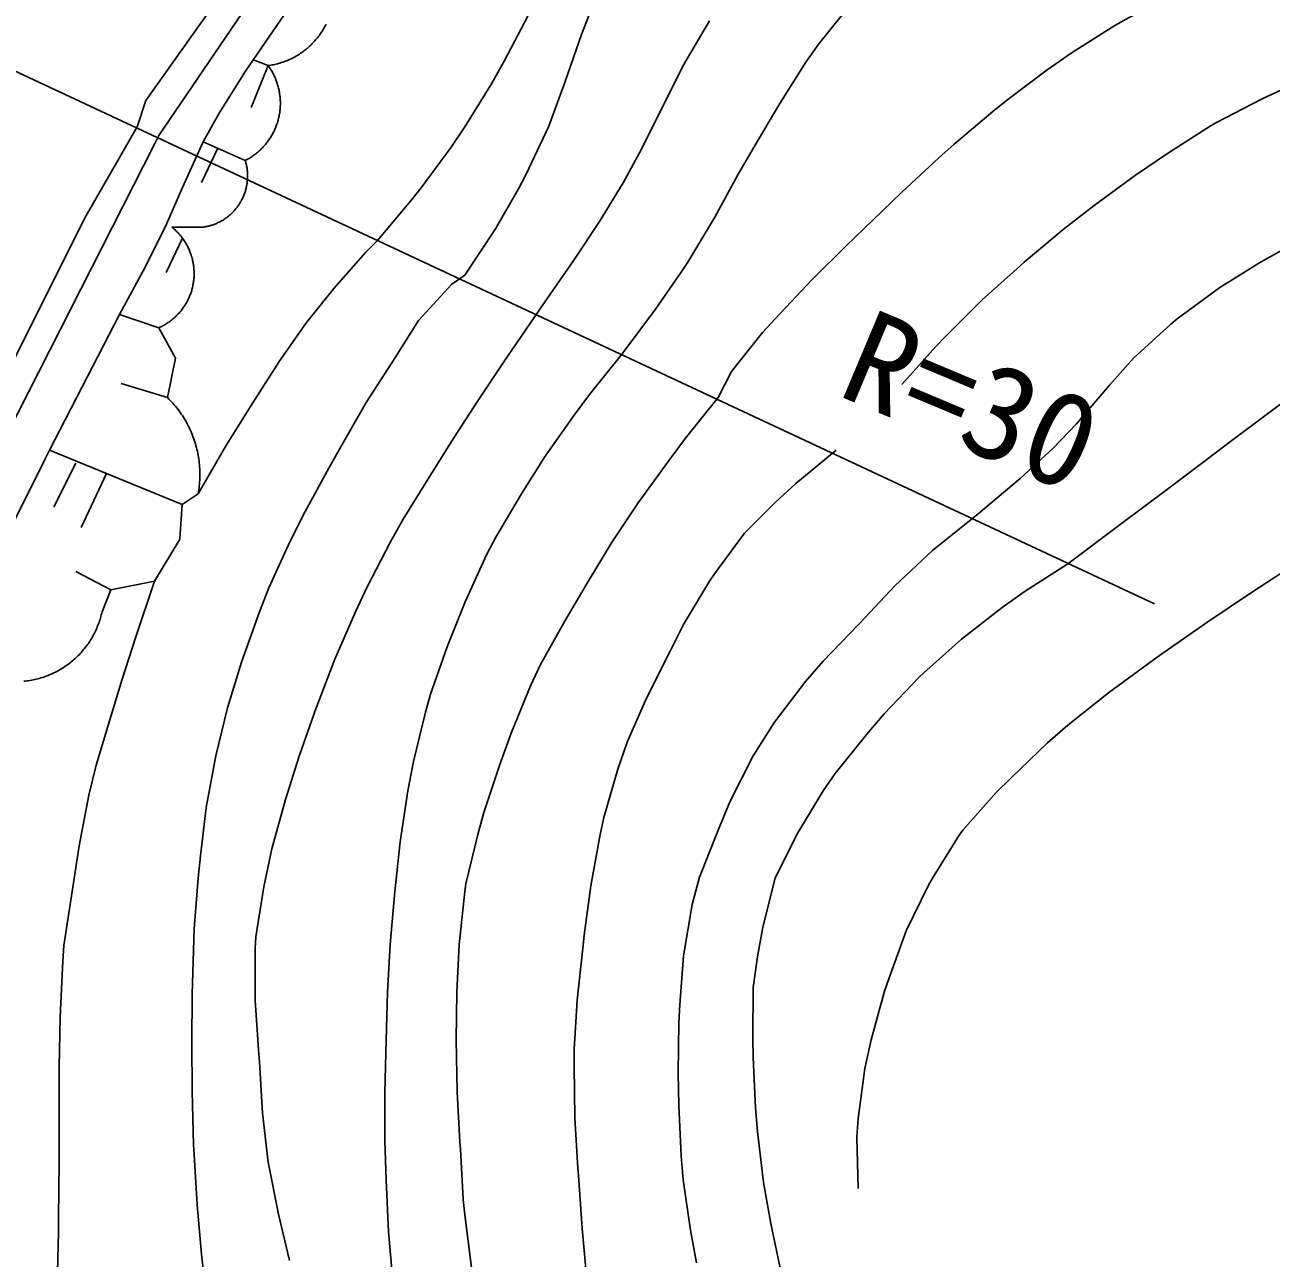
# Model space of a CAD drawing. Units: millimetres, scale not verified. Extents: x 40000 to 680000, y 20000 to 380000.
# Drawn here: x 253548 to 277690, y 283357 to 307253 of the extents above; entities that cross this region are included whole.
import ezdxf
from ezdxf.enums import TextEntityAlignment as Align

# ---------------------------------------------------------------- set-up
doc = ezdxf.new("R2010")
doc.units = ezdxf.units.MM
doc.header["$LTSCALE"] = 1000
doc.layers.add('M-BGD', color=7, linetype='Continuous', lineweight=25)
doc.layers.add('M-BMK-SRVR', color=3, linetype='Continuous', lineweight=25)
doc.styles.add('ＭＳ ゴシック', font='')
doc.styles.get('ＭＳ ゴシック').set_extended_font_data('MS Gothic')

msp = doc.modelspace()

# ---------------------------------------------------------------- linework, layer by layer
at = {"layer": 'M-BGD'}
for p, q in [((255889, 305788), (258768, 309852)), ((256143, 305111), (259022, 309344)), ((258260, 306465), (257931, 305652)), ((258260, 306465), (257987, 306569)), ((255720, 305280), (255889, 305788)), ((254704, 303502), (255720, 305280)), ((251148, 295289), (256058, 304941)), ((256058, 304941), (256143, 305111)), ((257816, 304626), (257004, 304988)), ((257286, 304862), (256971, 304198)), ((251486, 297067), (254704, 303502)), ((256397, 303333), (256990, 303333)), ((256599, 303124), (256288, 302458)), ((254026, 299015), (255381, 301639)), ((256143, 301385), (255381, 301639)), ((256312, 300031), (255411, 300306)), ((253942, 298845), (254026, 299015)), ((256592, 297959), (254026, 299015)), ((251656, 294273), (253942, 298845)), ((254111, 297914), (254534, 298761)), ((255126, 298562), (254636, 297512)), ((256592, 297959), (256905, 298168)), ((255212, 296305), (254534, 296664)), ((255042, 295882), (255212, 296305))]:
    msp.add_line(p, q, dxfattribs=at)
for points in [[(262070, 302401), (262665, 303301), (263110, 304077), (263255, 304349), (263696, 305293), (264014, 306158), (264333, 307069), (264525, 307566), (264901, 308478), (264948, 308582), (265372, 309429), (265941, 310222), (266218, 310529), (266917, 311222), (267404, 311630), (268206, 312221), (269012, 312731), (269811, 313201), (270509, 313574)], [(265118, 300877), (265766, 301742), (266274, 302482), (266388, 302655), (266913, 303529), (267362, 304348), (267658, 304857), (268176, 305730), (268679, 306529), (268928, 306889), (269540, 307650), (269774, 307905), (270490, 308602), (271258, 309227), (271298, 309259), (272090, 309832), (272399, 310021), (273274, 310468), (273415, 310529), (274336, 310907), (275193, 311207), (276199, 311522), (277093, 311767), (278026, 311993)], [(260376, 303079), (261020, 303836), (261223, 304095), (261803, 304884), (262070, 305280), (262586, 306113), (262832, 306550), (263298, 307438), (263722, 308325), (263763, 308413), (264171, 309305), (264505, 310101), (264929, 311158), (264948, 311207)], [(260546, 310360), (259893, 309411), (259411, 308701), (258937, 307989), (258343, 307120), (257820, 306356), (257312, 305544), (257004, 304988), (256596, 304091), (256292, 303393), (255876, 302558), (255381, 301639)], [(266980, 300031), (267234, 300539), (267835, 301295), (268081, 301555), (268802, 302320), (269458, 302973), (270157, 303645), (270536, 304010), (271252, 304678), (271552, 304941), (272299, 305573), (272568, 305788), (273352, 306381), (273838, 306719), (274663, 307245), (274939, 307397), (275824, 307842), (276548, 308159), (277523, 308504), (278405, 308751), (279311, 309057), (279765, 309259), (279934, 309344)], [(263509, 301724), (264181, 302697), (264681, 303443), (265137, 304195), (265456, 304772), (265900, 305661), (266303, 306465), (266808, 307332)], [(259382, 307268), (259370, 307245), (259358, 307222), (259346, 307199), (259333, 307176), (259319, 307154), (259305, 307131), (259291, 307110), (259277, 307088), (259262, 307066), (259246, 307045), (259231, 307024), (259215, 307004), (259198, 306983), (259181, 306963), (259164, 306944), (259147, 306924), (259129, 306905), (259110, 306887), (259092, 306868), (259073, 306850), (259054, 306832), (259034, 306815), (259015, 306798), (258994, 306781), (258974, 306765), (258953, 306749), (258932, 306733), (258911, 306718), (258890, 306703), (258868, 306689), (258846, 306675), (258823, 306661), (258801, 306648), (258778, 306635), (258755, 306623), (258732, 306611), (258709, 306599), (258685, 306588), (258661, 306577), (258637, 306567), (258613, 306557), (258589, 306548), (258564, 306539), (258539, 306530), (258514, 306522), (258489, 306514), (258464, 306507), (258439, 306500), (258414, 306494), (258388, 306488), (258363, 306482), (258337, 306477), (258311, 306473), (258286, 306469), (258260, 306465)], [(270536, 300285), (271198, 301021), (271383, 301216), (272094, 301924), (272823, 302581), (272907, 302655), (273664, 303292), (274262, 303756), (275061, 304339), (275701, 304772), (276530, 305306), (276632, 305365), (277503, 305815), (277987, 306042), (278849, 306426), (279766, 306790), (280019, 306889)], [(258260, 306465), (258272, 306447), (258285, 306429), (258297, 306411), (258309, 306393), (258320, 306374), (258331, 306355), (258342, 306336), (258353, 306317), (258363, 306297), (258372, 306277), (258382, 306258), (258391, 306238), (258400, 306217), (258408, 306197), (258416, 306177), (258424, 306156), (258431, 306135), (258438, 306115), (258444, 306094), (258450, 306073), (258456, 306051), (258462, 306030), (258467, 306009), (258471, 305987), (258476, 305966), (258479, 305944), (258483, 305922), (258486, 305901), (258489, 305879), (258491, 305857), (258493, 305835), (258495, 305813), (258496, 305791), (258497, 305770), (258497, 305748), (258497, 305726), (258497, 305704), (258496, 305682), (258495, 305660), (258493, 305638), (258492, 305616), (258489, 305594), (258487, 305573), (258484, 305551), (258480, 305529), (258476, 305507), (258472, 305486), (258468, 305464), (258463, 305443), (258457, 305422), (258452, 305401), (258445, 305380), (258439, 305359), (258432, 305338), (258425, 305317), (258417, 305296), (258409, 305276), (258401, 305256), (258393, 305235), (258384, 305215), (258374, 305196), (258365, 305176), (258354, 305156), (258344, 305137), (258333, 305118), (258322, 305099), (258311, 305080), (258299, 305062), (258287, 305043), (258275, 305025), (258262, 305007), (258249, 304989), (258236, 304972), (258222, 304955), (258208, 304938), (258194, 304921), (258180, 304905), (258165, 304888), (258150, 304873), (258134, 304857), (258119, 304841), (258103, 304826), (258087, 304812), (258070, 304797), (258053, 304783), (258036, 304769), (258019, 304755), (258002, 304742), (257984, 304729), (257966, 304716), (257948, 304704), (257930, 304691), (257911, 304680), (257893, 304668), (257874, 304657), (257855, 304646), (257835, 304636), (257816, 304626)], [(257816, 304626), (257821, 304609), (257826, 304592), (257830, 304575), (257835, 304558), (257839, 304541), (257842, 304523), (257846, 304506), (257849, 304489), (257851, 304471), (257854, 304454), (257856, 304436), (257858, 304418), (257859, 304401), (257860, 304383), (257861, 304366), (257862, 304348), (257862, 304330), (257862, 304313), (257861, 304295), (257861, 304277), (257860, 304260), (257858, 304242), (257857, 304225), (257855, 304207), (257853, 304189), (257850, 304172), (257847, 304155), (257844, 304137), (257841, 304120), (257837, 304103), (257833, 304085), (257828, 304068), (257824, 304051), (257819, 304034), (257813, 304017), (257808, 304001), (257802, 303984), (257796, 303968), (257789, 303951), (257783, 303935), (257776, 303919), (257768, 303903), (257761, 303887), (257753, 303871), (257745, 303855), (257736, 303840), (257727, 303824), (257718, 303809), (257709, 303794), (257700, 303779), (257690, 303764), (257680, 303750), (257670, 303735), (257659, 303721), (257648, 303707), (257637, 303694), (257626, 303680), (257614, 303667), (257603, 303653), (257591, 303640), (257579, 303628), (257566, 303615), (257554, 303603), (257541, 303591), (257528, 303579), (257514, 303567), (257501, 303556), (257487, 303544), (257473, 303534), (257459, 303523), (257445, 303512), (257431, 303502), (257416, 303492), (257401, 303483), (257386, 303473), (257371, 303464), (257356, 303455), (257340, 303447), (257325, 303438), (257309, 303430), (257293, 303423), (257277, 303415), (257261, 303408), (257245, 303401), (257228, 303394), (257212, 303388), (257195, 303382), (257179, 303376), (257162, 303371), (257145, 303366), (257128, 303361), (257111, 303356), (257094, 303352), (257077, 303348), (257059, 303344), (257042, 303341), (257025, 303338), (257007, 303335), (256990, 303333)], [(271976, 297745), (272828, 298467), (273466, 299052), (273923, 299523), (274561, 300271), (275024, 300793), (275748, 301457), (275870, 301555), (276700, 302164), (277485, 302654), (278241, 303079), (279084, 303527), (279944, 303932), (280333, 304106)], [(256397, 303333), (256413, 303320), (256428, 303307), (256443, 303293), (256458, 303280), (256473, 303266), (256488, 303252), (256502, 303237), (256516, 303222), (256530, 303207), (256543, 303192), (256556, 303177), (256569, 303161), (256582, 303145), (256594, 303129), (256606, 303113), (256618, 303096), (256630, 303080), (256641, 303063), (256652, 303046), (256662, 303028), (256673, 303011), (256683, 302993), (256692, 302975), (256702, 302957), (256711, 302939), (256719, 302921), (256728, 302902), (256736, 302884), (256744, 302865), (256751, 302846), (256758, 302827), (256765, 302808), (256771, 302789), (256777, 302769), (256783, 302750), (256788, 302730), (256793, 302711), (256798, 302691), (256802, 302671), (256806, 302651), (256810, 302631), (256813, 302611), (256816, 302591), (256819, 302571), (256821, 302551), (256823, 302531), (256824, 302510), (256825, 302490), (256826, 302470), (256827, 302450), (256827, 302429), (256826, 302409), (256826, 302389), (256825, 302368), (256823, 302348), (256821, 302328), (256819, 302308), (256817, 302288), (256814, 302268), (256811, 302248), (256807, 302228), (256804, 302208), (256799, 302188), (256795, 302168), (256790, 302148), (256785, 302129), (256779, 302109), (256773, 302090), (256767, 302071), (256760, 302051), (256753, 302032), (256746, 302013), (256738, 301995), (256730, 301976), (256722, 301957), (256713, 301939), (256704, 301921), (256695, 301903), (256686, 301885), (256676, 301867), (256666, 301850), (256655, 301832), (256644, 301815), (256633, 301798), (256622, 301781), (256610, 301765), (256598, 301748), (256586, 301732), (256573, 301716), (256560, 301701), (256547, 301685), (256534, 301670), (256520, 301655), (256506, 301640), (256492, 301626), (256478, 301611), (256463, 301597), (256448, 301584), (256433, 301570), (256417, 301557), (256402, 301544), (256386, 301531), (256370, 301519), (256354, 301507), (256337, 301495), (256320, 301484), (256303, 301472), (256286, 301461), (256269, 301451), (256251, 301440), (256234, 301431), (256216, 301421), (256198, 301411), (256180, 301402), (256161, 301394), (256143, 301385)], [(256905, 298168), (257437, 299086), (257921, 299861), (258475, 300730), (259002, 301490), (259530, 302147), (260154, 302850), (260376, 303079)], [(262070, 302401), (261816, 302232), (261171, 301526), (260715, 300793), (260161, 299939), (259695, 299123), (259445, 298676), (258971, 297813), (258683, 297237), (258271, 296348), (258090, 295882), (257745, 294906), (257474, 294023), (257244, 293088), (257058, 292090), (256948, 291152), (256905, 290717), (256828, 289739), (256820, 289532), (256791, 288467), (256779, 287530), (256787, 286597), (256817, 285545), (256820, 285468), (256883, 284389), (256972, 283435), (257072, 282525)], [(263509, 301724), (262829, 300723), (262321, 299969), (261855, 299251), (261392, 298507), (260878, 297673), (260630, 297237), (260179, 296366), (259953, 295882), (259555, 294964), (259196, 294034), (259191, 294019), (258860, 293082), (258598, 292241), (258333, 291289), (258175, 290548), (258019, 289582), (258006, 289363), (258009, 288356), (258074, 287394), (258090, 287161), (258151, 286166), (258260, 285214), (258458, 284206), (258677, 283307)], [(273754, 296813), (274817, 297611), (275656, 298240), (276345, 298757), (276958, 299217), (277570, 299675), (278254, 300188), (279085, 300812), (280137, 301601), (280188, 301639)], [(256143, 301385), (256464, 300795), (256312, 300031)], [(265118, 300877), (264484, 300091), (264186, 299692), (263617, 298879), (263170, 298168), (262670, 297328), (262493, 296983), (262076, 296077), (261731, 295205), (261408, 294282), (261308, 293935), (261077, 292980), (260969, 292411), (260816, 291425), (260715, 290463), (260627, 289433), (260576, 288510), (260546, 287585), (260521, 286557), (260522, 285628), (260546, 284875), (260590, 283864), (260673, 282914)], [(256312, 300031), (256339, 300004), (256365, 299977), (256391, 299949), (256416, 299921), (256441, 299893), (256465, 299864), (256489, 299835), (256512, 299805), (256534, 299775), (256556, 299744), (256578, 299713), (256599, 299682), (256619, 299650), (256639, 299618), (256658, 299586), (256676, 299553), (256694, 299520), (256712, 299486), (256729, 299453), (256745, 299419), (256760, 299384), (256775, 299350), (256790, 299315), (256803, 299280), (256816, 299244), (256829, 299209), (256840, 299173), (256851, 299137), (256862, 299101), (256872, 299064), (256881, 299028), (256889, 298991), (256897, 298954), (256904, 298917), (256911, 298880), (256917, 298843), (256922, 298806), (256926, 298768), (256930, 298731), (256933, 298693), (256935, 298656), (256937, 298618), (256938, 298580), (256939, 298543), (256938, 298505), (256937, 298467), (256936, 298430), (256933, 298392), (256930, 298355), (256927, 298317), (256922, 298280), (256917, 298242), (256911, 298205), (256905, 298168)], [(266980, 300031), (266349, 299243), (266049, 298845), (265428, 297990), (264913, 297216), (264419, 296405), (264017, 295713), (263537, 294860), (263340, 294443), (262967, 293531), (262747, 292919), (262441, 291989), (262324, 291564), (262091, 290610), (262070, 290463), (261960, 289436), (261913, 288513), (261900, 287585), (261921, 286581), (261977, 285605), (261985, 285468), (262041, 284491), (262070, 284198), (262198, 283174)], [(269266, 299015), (268483, 298369), (268081, 297999), (267488, 297406), (266905, 296617), (266811, 296475), (266309, 295632), (266049, 295120), (265593, 294208), (265217, 293352), (265033, 292834), (264765, 291894), (264694, 291564), (264515, 290571), (264386, 289617), (264356, 289363), (264247, 288357), (264192, 287404), (264186, 287077), (264201, 286072), (264261, 285097), (264271, 284960), (264346, 283931), (264428, 283009)], [(255212, 296305), (256058, 296475), (256546, 297276), (256552, 297300), (256592, 297959)], [(271976, 297745), (271201, 297129), (271129, 297067), (270401, 296383), (269722, 295662), (269690, 295628), (269010, 294923), (268674, 294527), (268072, 293742), (267658, 293088), (267214, 292212), (266980, 291649), (266617, 290740), (266472, 290209), (266306, 289213), (266236, 288263), (266218, 287923), (266202, 286940), (266218, 286315), (266261, 285336), (266303, 284875), (266441, 283901), (266557, 283267)], [(273754, 296813), (272904, 296267), (272484, 295967), (271690, 295353), (270963, 294697), (270875, 294612), (270198, 293904), (269859, 293511), (269248, 292747), (269012, 292411), (268504, 291564), (268081, 290717), (267841, 289767), (267742, 289193), (267658, 288601), (267648, 287623), (267658, 287246), (267700, 286268), (267742, 285807), (267860, 284823), (267996, 284029), (268201, 283074), (268335, 282674), (268674, 281912)], [(269690, 284706), (269668, 285698), (269690, 286061), (269822, 287032), (269944, 287585), (270204, 288528), (270282, 288770), (270621, 289701), (271055, 290584), (271129, 290717), (271649, 291553), (271722, 291649), (272367, 292381), (272653, 292665), (273360, 293344), (273754, 293681), (274543, 294310), (275316, 294882), (275532, 295035), (276446, 295672), (277293, 296242), (278095, 296764)], [(256058, 296475), (255694, 295394), (255430, 294578), (255212, 293850), (254930, 292909), (254788, 292326), (254599, 291345), (254450, 290379), (254305, 289412), (254280, 289109), (254233, 288025), (254214, 287062), (254212, 286145), (254213, 285200), (254202, 284153), (254196, 283859), (254173, 282831), (254146, 281903), (254111, 281150), (254044, 280297), (253963, 279351), (253876, 278431), (253821, 277856)], [(255042, 295882), (255036, 295852), (255028, 295822), (255021, 295793), (255012, 295763), (255003, 295734), (254994, 295705), (254984, 295676), (254974, 295647), (254963, 295619), (254951, 295591), (254940, 295562), (254927, 295534), (254914, 295507), (254901, 295479), (254887, 295452), (254873, 295425), (254858, 295398), (254842, 295372), (254827, 295346), (254810, 295320), (254794, 295294), (254777, 295269), (254759, 295244), (254741, 295219), (254722, 295195), (254704, 295171), (254684, 295147), (254664, 295124), (254644, 295101), (254624, 295078), (254603, 295056), (254581, 295034), (254560, 295012), (254538, 294991), (254515, 294971), (254492, 294950), (254469, 294930), (254445, 294911), (254422, 294892), (254397, 294873), (254373, 294855), (254348, 294837), (254323, 294820), (254297, 294803), (254271, 294787), (254245, 294771), (254219, 294755), (254192, 294740), (254165, 294726), (254138, 294712), (254111, 294698), (254083, 294685), (254055, 294672), (254027, 294660), (253999, 294649), (253970, 294637), (253942, 294627), (253913, 294617), (253884, 294607), (253855, 294598), (253825, 294590), (253796, 294582), (253766, 294574), (253736, 294567), (253706, 294561), (253676, 294555), (253646, 294550), (253616, 294545), (253586, 294541), (253556, 294537), (253525, 294534)]]:
    msp.add_lwpolyline(points, dxfattribs=at)
at = {"layer": 'M-BMK-SRVR'}
msp.add_line((253126, 306467), (275432, 296034), dxfattribs=at)

# ---------------------------------------------------------------- texts
at = {"layer": 'M-BMK-SRVR', "style": 'ＭＳ ゴシック'}
msp.add_text('R=30', height=1833, rotation=337.19, dxfattribs=at).set_placement((271327, 298621), align=Align.BOTTOM_CENTER)

doc.saveas('drawing.dxf')
